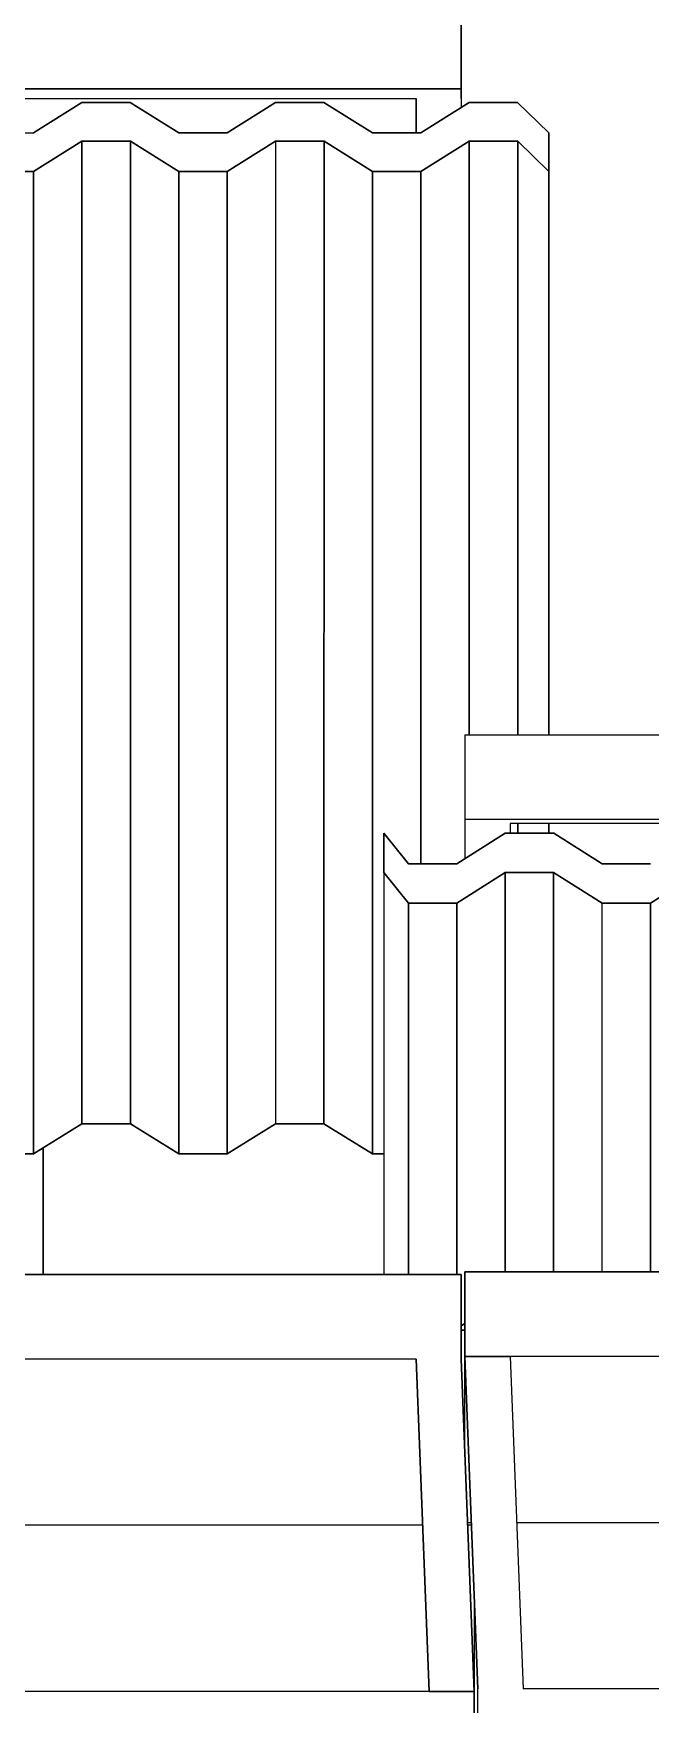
# Model space of a CAD drawing. Extents: x -32 to 51.8, y -51.6 to -5.5.
# Drawn here: x 12.51 to 13.602, y -20.907 to -17.948 of the extents above; entities that cross this region are included whole.
import ezdxf

# ---------------------------------------------------------------- set-up
doc = ezdxf.new("R2010")
doc.units = 0
doc.header["$MEASUREMENT"] = 0
doc.layers.get('0').update_dxf_attribs({"linetype": 'CONTINUOUS'})
doc.layers.add('hachures', color=5, linetype='CONTINUOUS')

msp = doc.modelspace()

# ---------------------------------------------------------------- linework, layer by layer
for p, q in [((13.2671, -18.0464), (13.2671, -17.8999)), ((13.2671, -17.8999), (13.2671, -18.0464)), ((9.3471, -18.0464), (13.1871, -18.0464)), ((13.1871, -18.0464), (9.3471, -18.0464)), ((9.3471, -18.0636), (13.1871, -18.0636)), ((12.5098, -18.1241), (12.5956, -18.0708)), ((12.5956, -18.0708), (12.5098, -18.1241)), ((12.5956, -18.0708), (12.6813, -18.0708)), ((12.5956, -18.0708), (12.5956, -18.0708)), ((12.6813, -18.0708), (12.5956, -18.0708)), ((12.5956, -18.0708), (12.5956, -18.0708)), ((12.6813, -18.0708), (12.767, -18.1241)), ((12.6813, -18.0708), (12.6813, -18.0708)), ((12.767, -18.1241), (12.6813, -18.0708)), ((12.6813, -18.0708), (12.6813, -18.0708)), ((12.8527, -18.1241), (12.9384, -18.0708)), ((12.9384, -18.0708), (12.8527, -18.1241)), ((12.9384, -18.0708), (13.0241, -18.0708)), ((12.9384, -18.0708), (12.9384, -18.0708)), ((13.0241, -18.0708), (12.9384, -18.0708)), ((13.0241, -18.0708), (13.1098, -18.1241)), ((13.0241, -18.0708), (13.0241, -18.0708)), ((13.1098, -18.1241), (13.0241, -18.0708)), ((13.1871, -18.0464), (13.1871, -18.0464)), ((13.1871, -18.0464), (13.2671, -18.0464)), ((13.2671, -18.0464), (13.1871, -18.0464)), ((13.1871, -18.0464), (13.1871, -18.0464)), ((13.1871, -18.1241), (13.1871, -18.0636)), ((13.1871, -18.1241), (13.1871, -18.0636)), ((13.1871, -18.0636), (13.1871, -18.1241)), ((13.1956, -18.1241), (13.2813, -18.0708)), ((13.2813, -18.0708), (13.1956, -18.1241)), ((13.2671, -18.0636), (13.2671, -18.0464)), ((13.2671, -18.0464), (13.2671, -18.0636)), ((13.2671, -18.0636), (13.2671, -18.0796)), ((13.2813, -18.0708), (13.367, -18.0708)), ((13.2813, -18.0708), (13.2813, -18.0708)), ((13.367, -18.0708), (13.2813, -18.0708)), ((13.4223, -18.1241), (13.367, -18.0708)), ((12.4241, -18.1241), (12.5098, -18.1241)), ((12.5098, -18.1241), (12.5098, -18.1241)), ((12.767, -18.1241), (12.8527, -18.1241)), ((12.767, -18.1241), (12.767, -18.1241)), ((12.8527, -18.1241), (12.767, -18.1241)), ((12.767, -18.1241), (12.767, -18.1241)), ((12.8527, -18.1241), (12.8527, -18.1241)), ((12.8527, -18.1241), (12.8527, -18.1241)), ((13.1098, -18.1241), (13.1956, -18.1241)), ((13.1098, -18.1241), (13.1098, -18.1241)), ((13.1956, -18.1241), (13.1098, -18.1241)), ((13.1098, -18.1241), (13.1098, -18.1241)), ((13.1956, -18.1241), (13.1956, -18.1241)), ((13.4223, -18.1241), (13.4224, -18.1925)), ((13.4224, -18.1925), (13.4223, -18.1241)), ((12.5957, -18.1392), (12.51, -18.1925)), ((12.51, -18.1925), (12.5957, -18.1392)), ((12.6814, -18.1392), (12.5957, -18.1392)), ((12.5957, -18.1392), (12.5957, -18.1392)), ((12.5957, -18.1392), (12.6814, -18.1392)), ((12.7671, -18.1925), (12.6814, -18.1392)), ((12.6814, -18.1392), (12.6814, -18.1392)), ((12.6814, -18.1392), (12.7671, -18.1925)), ((12.9385, -18.1392), (12.8528, -18.1925)), ((12.8528, -18.1925), (12.9385, -18.1392)), ((13.0243, -18.1392), (12.9385, -18.1392)), ((12.9385, -18.1392), (13.0243, -18.1392)), ((13.11, -18.1925), (13.0243, -18.1392)), ((13.0243, -18.1392), (13.0243, -18.1392)), ((13.0243, -18.1392), (13.11, -18.1925)), ((13.2814, -18.1392), (13.1957, -18.1925)), ((13.1957, -18.1925), (13.2814, -18.1392)), ((13.3671, -18.1392), (13.2814, -18.1392)), ((13.2814, -18.1392), (13.3671, -18.1392)), ((13.367, -18.1392), (13.367, -18.1392)), ((13.4224, -18.1925), (13.3671, -18.1392)), ((13.3671, -18.1392), (13.4224, -18.1925)), ((12.51, -18.1925), (12.4243, -18.1925)), ((12.4243, -18.1925), (12.51, -18.1925)), ((12.51, -18.1925), (12.51, -18.1925)), ((12.8528, -18.1925), (12.7671, -18.1925)), ((12.7671, -18.1925), (12.7671, -18.1925)), ((12.7671, -18.1925), (12.8528, -18.1925)), ((12.8528, -18.1925), (12.8528, -18.1925)), ((13.1957, -18.1925), (13.11, -18.1925)), ((13.11, -18.1925), (13.11, -18.1925)), ((13.11, -18.1925), (13.1957, -18.1925)), ((13.1957, -18.1925), (13.1957, -18.1925)), ((13.4224, -19.1898), (13.4224, -18.1925)), ((13.4224, -18.1925), (13.4224, -19.1898)), ((13.2737, -19.1898), (13.3537, -19.1898)), ((13.2737, -19.1898), (13.2737, -19.3391)), ((13.3537, -19.1898), (17.1937, -19.1898)), ((13.2737, -19.3391), (13.3537, -19.3391)), ((13.2737, -19.3391), (13.2737, -19.3466)), ((13.2737, -19.3466), (13.2737, -19.4093)), ((13.3537, -19.3391), (17.1937, -19.3391)), ((13.3537, -19.3466), (13.3537, -19.364)), ((17.1937, -19.3466), (13.3537, -19.3466)), ((13.3671, -19.364), (13.3671, -19.3466)), ((13.3671, -19.3466), (13.3671, -19.364)), ((13.4224, -19.364), (13.4224, -19.3466)), ((13.4224, -19.3466), (13.4224, -19.364)), ((13.1301, -19.4337), (13.1303, -19.364)), ((13.1303, -19.364), (13.1301, -19.4337)), ((13.1303, -19.364), (13.1737, -19.4184)), ((13.1303, -19.364), (13.1303, -19.364)), ((13.1737, -19.4184), (13.1303, -19.364)), ((13.2594, -19.4184), (13.3451, -19.364)), ((13.3451, -19.364), (13.2594, -19.4184)), ((13.3451, -19.364), (13.4309, -19.364)), ((13.4309, -19.364), (13.3451, -19.364)), ((13.3451, -19.364), (13.3451, -19.364)), ((13.4309, -19.364), (13.5166, -19.4184)), ((13.5166, -19.4184), (13.4309, -19.364)), ((13.4309, -19.364), (13.4309, -19.364)), ((13.1736, -19.4881), (13.1301, -19.4337)), ((13.1301, -19.4337), (13.1301, -20.1452)), ((13.1301, -19.4337), (13.1736, -19.488)), ((13.1737, -19.4184), (13.2594, -19.4184)), ((13.2594, -19.4184), (13.1737, -19.4184)), ((13.1737, -19.4184), (13.1737, -19.4184)), ((13.345, -19.4337), (13.2593, -19.4881)), ((13.2593, -19.488), (13.345, -19.4337)), ((13.2594, -19.4184), (13.2594, -19.4184)), ((13.4307, -19.4337), (13.345, -19.4337)), ((13.345, -19.4337), (13.345, -19.4337)), ((13.345, -19.4337), (13.4307, -19.4337)), ((13.4307, -19.4337), (13.5165, -19.4881)), ((13.5165, -19.4881), (13.4307, -19.4337)), ((13.5166, -19.4184), (13.6023, -19.4184)), ((13.6023, -19.4184), (13.5166, -19.4184)), ((13.5166, -19.4184), (13.5166, -19.4184)), ((13.6879, -19.4337), (13.6022, -19.4881)), ((13.6022, -19.4881), (13.6879, -19.4337)), ((13.6023, -19.4184), (13.6023, -19.4184)), ((13.1736, -19.4881), (13.1736, -19.488)), ((13.1736, -19.488), (13.2593, -19.488)), ((13.2593, -19.4881), (13.1736, -19.4881)), ((13.2593, -19.4881), (13.2593, -19.488)), ((13.5165, -19.4881), (13.6022, -19.4881)), ((13.6022, -19.4881), (13.5165, -19.4881)), ((12.51, -19.9316), (12.5957, -19.8783)), ((12.5957, -19.8783), (12.51, -19.9316)), ((12.5957, -19.8783), (12.6814, -19.8783)), ((12.5957, -19.8783), (12.5957, -19.8783)), ((12.6814, -19.8783), (12.5957, -19.8783)), ((12.6814, -19.8783), (12.7671, -19.9316)), ((12.6814, -19.8783), (12.6814, -19.8783)), ((12.7671, -19.9316), (12.6814, -19.8783)), ((12.8528, -19.9316), (12.9385, -19.8783)), ((12.9385, -19.8783), (12.8528, -19.9316)), ((12.9385, -19.8783), (13.0242, -19.8783)), ((13.0242, -19.8783), (12.9385, -19.8783)), ((13.0242, -19.8783), (13.11, -19.9316)), ((13.0242, -19.8783), (13.0242, -19.8783)), ((13.11, -19.9316), (13.0242, -19.8783)), ((12.4242, -19.9316), (12.51, -19.9316)), ((12.51, -19.9316), (12.4242, -19.9316)), ((12.51, -19.9316), (12.51, -19.9316)), ((12.5271, -19.921), (12.5271, -20.1452)), ((12.5271, -20.1452), (12.5271, -19.921)), ((12.7671, -19.9316), (12.8528, -19.9316)), ((12.7671, -19.9316), (12.7671, -19.9316)), ((12.8528, -19.9316), (12.7671, -19.9316)), ((12.8528, -19.9316), (12.8528, -19.9316)), ((13.11, -19.9316), (13.1301, -19.9316)), ((13.11, -19.9316), (13.11, -19.9316)), ((13.1301, -19.9316), (13.11, -19.9316)), ((13.1871, -20.1452), (9.3471, -20.1452)), ((13.1871, -20.1452), (9.3471, -20.1452)), ((9.3471, -20.1452), (13.1871, -20.1452)), ((13.1301, -20.1452), (11.4486, -20.1452)), ((11.4486, -20.1452), (13.1301, -20.1452)), ((13.1301, -20.1452), (11.4486, -20.1452)), ((11.4486, -20.1452), (13.1301, -20.1452)), ((12.5271, -20.1452), (13.1301, -20.1452)), ((12.5271, -20.1452), (13.1301, -20.1452)), ((12.5271, -20.1452), (13.1301, -20.1452)), ((13.1736, -20.1452), (13.1736, -20.1452)), ((13.1736, -20.1452), (13.1736, -20.1452)), ((13.1736, -20.1452), (13.1736, -20.1452)), ((13.1736, -20.1452), (13.1736, -20.1452)), ((13.1871, -20.1452), (13.2671, -20.1452)), ((13.2671, -20.1452), (13.1871, -20.1452)), ((13.2671, -20.1452), (13.2671, -20.2438)), ((13.2671, -20.2438), (13.2671, -20.1452)), ((13.2671, -20.1452), (13.2671, -20.2952)), ((13.2671, -20.1452), (13.2671, -20.2952)), ((13.2671, -20.2952), (13.2671, -20.1452)), ((13.3537, -20.1406), (13.2737, -20.1406)), ((13.2737, -20.2906), (13.2737, -20.1406)), ((13.2737, -20.1406), (13.3537, -20.1406)), ((13.2737, -20.2906), (13.2737, -20.1406)), ((13.2737, -20.1406), (13.2737, -20.2906)), ((17.1937, -20.1406), (13.3537, -20.1406)), ((17.1937, -20.1406), (13.3537, -20.1406)), ((13.3537, -20.1406), (17.1937, -20.1406)), ((13.2671, -20.2361), (13.2737, -20.2319)), ((13.2737, -20.2319), (13.2671, -20.2361)), ((13.2671, -20.2361), (13.2671, -20.2438)), ((13.2671, -20.2438), (13.2671, -20.2361)), ((13.2671, -20.2438), (13.2737, -20.2438)), ((13.2737, -20.2438), (13.2671, -20.2438)), ((13.3537, -20.2906), (13.2737, -20.2906)), ((13.2737, -20.2906), (13.2737, -20.2906)), ((13.2737, -20.2906), (13.3537, -20.2906)), ((13.2737, -20.2906), (13.2967, -20.8785)), ((13.2967, -20.8785), (13.2737, -20.2906)), ((13.2737, -20.2906), (13.3537, -20.2906)), ((13.2737, -20.4642), (13.2737, -20.2906)), ((17.1937, -20.2906), (13.3537, -20.2906)), ((13.3537, -20.2906), (13.3767, -20.8785)), ((13.1871, -20.2952), (9.3471, -20.2952)), ((13.1871, -20.2952), (13.2101, -20.8831)), ((13.2101, -20.8831), (13.1871, -20.2952)), ((13.2901, -20.8831), (13.2671, -20.2952)), ((13.2671, -20.2952), (13.2901, -20.8831)), ((13.1986, -20.5892), (11.6857, -20.5892)), ((13.2852, -20.5845), (13.2784, -20.5845)), ((13.2854, -20.5892), (13.2786, -20.5892)), ((14.878, -20.5845), (13.3652, -20.5845)), ((13.2901, -20.7096), (13.2901, -20.8831)), ((13.2101, -20.8831), (9.3701, -20.8831)), ((13.2901, -20.8831), (13.2101, -20.8831)), ((13.2101, -20.8831), (13.2901, -20.8831)), ((13.2901, -20.8831), (13.2901, -21.0331)), ((13.2901, -20.8831), (13.2901, -21.0331)), ((13.2901, -21.0331), (13.2901, -20.8831)), ((13.2967, -21.0285), (13.2967, -20.8785)), ((17.2167, -20.8785), (13.3767, -20.8785))]:
    msp.add_line(p, q)
at = {"layer": 'hachures'}
for p, q in [((12.5957, -18.1392), (12.5957, -19.8783)), ((12.5957, -19.8783), (12.5957, -18.1392)), ((12.6814, -18.1392), (12.6814, -19.8783)), ((12.6814, -19.8783), (12.6814, -18.1392)), ((12.9385, -18.1392), (12.9385, -19.8783)), ((13.0243, -18.1392), (13.0242, -19.8783)), ((13.0242, -19.8783), (13.0243, -18.1392)), ((13.2814, -18.1392), (13.2814, -19.1898)), ((13.2814, -19.1898), (13.2814, -18.1392)), ((13.3671, -19.1898), (13.3671, -18.1392)), ((13.3671, -18.1392), (13.3671, -19.1898)), ((12.51, -18.1925), (12.51, -19.9316)), ((12.51, -19.9316), (12.51, -18.1925)), ((12.7671, -18.1925), (12.7671, -19.9316)), ((12.7671, -19.9316), (12.7671, -18.1925)), ((12.8528, -18.1925), (12.8528, -19.9316)), ((12.8528, -19.9316), (12.8528, -18.1925)), ((13.11, -18.1925), (13.11, -19.9316)), ((13.11, -19.9316), (13.11, -18.1925)), ((13.1957, -18.1925), (13.1957, -19.4184)), ((13.1957, -19.4184), (13.1957, -18.1925)), ((13.345, -20.1406), (13.345, -19.4337)), ((13.345, -19.4337), (13.345, -20.1406)), ((13.4307, -20.1406), (13.4307, -19.4337)), ((13.4307, -19.4337), (13.4307, -20.1406)), ((13.1736, -20.1452), (13.1736, -19.4881)), ((13.1736, -19.4881), (13.1736, -20.1452)), ((13.2593, -20.1452), (13.2593, -19.4881)), ((13.2593, -19.4881), (13.2593, -20.1452)), ((13.5164, -20.1406), (13.5165, -19.4881)), ((13.6022, -19.4881), (13.6022, -20.1406)), ((13.6022, -20.1406), (13.6022, -19.4881))]:
    msp.add_line(p, q, dxfattribs=at)

doc.saveas('drawing.dxf')
